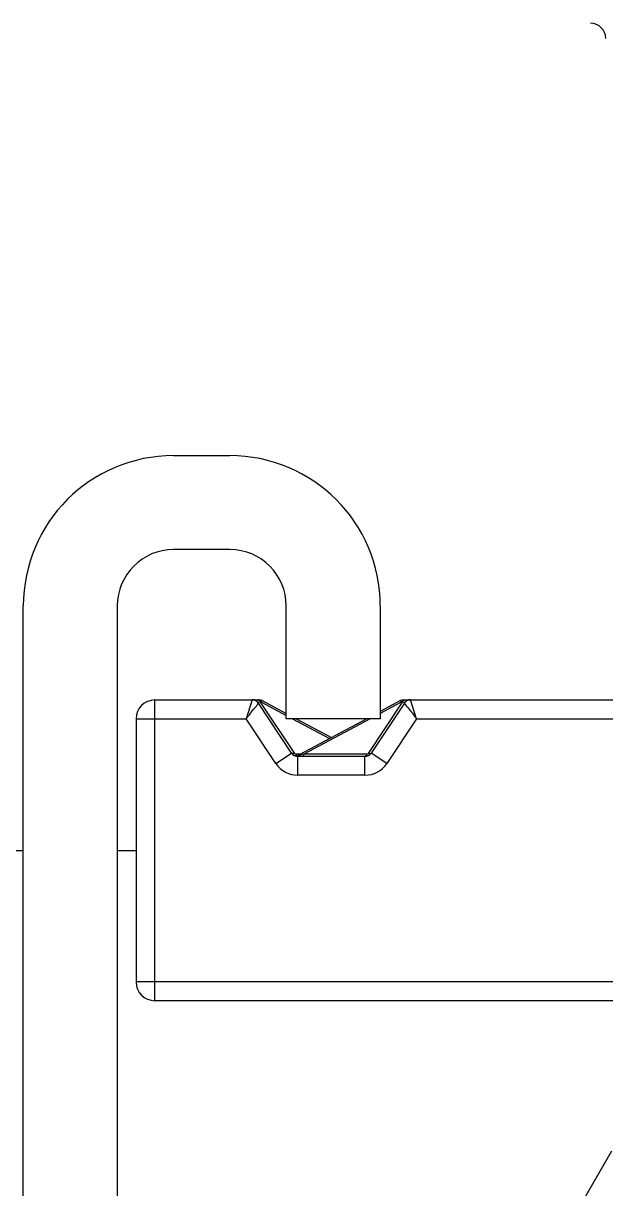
# Model space of a CAD drawing. Header units: inches. Extents: x -1293886 to -986005, y -15154 to 203628.
# Drawn here: x -1246959.6 to -1246884.6, y 86815.3 to 86965.4 of the extents above; entities that cross this region are included whole.
import ezdxf

# ---------------------------------------------------------------- set-up
doc = ezdxf.new("R2010")
doc.units = ezdxf.units.IN
doc.header["$LTSCALE"] = 100
doc.header["$MEASUREMENT"] = 0
doc.layers.add('W_DIM', color=4, linetype='Continuous')

# ---------------------------------------------------------------- blocks, each defined once
blk = doc.blocks.new('1111')
at = {"layer": 'W_DIM', "color": 7}
for p, q in [((-2286425.88, 1711410.44), (-2286418.62, 1711410.44)), ((-2286418.62, 1711398.34), (-2286425.88, 1711398.34)), ((-2286445.24, 1711231.33), (-2286445.24, 1711391.08)), ((-2286433.14, 1711391.08), (-2286433.14, 1711231.33)), ((-2286411.36, 1711376.55), (-2286411.36, 1711391.08)), ((-2286399.25, 1711391.08), (-2286399.25, 1711376.55)), ((-2286428.3, 1711340.25), (-2286428.3, 1711378.97)), ((-2286428.3, 1711378.97), (-2286415.75, 1711378.97)), ((-2286415.75, 1711378.97), (-2286416.52, 1711376.55)), ((-2286415.73, 1711378.97), (-2286414.79, 1711378.97)), ((-2286415.43, 1711378.97), (-2286415.7, 1711378.97)), ((-2286414.96, 1711378.97), (-2286415.01, 1711378.97)), ((-2286410.68, 1711372.14), (-2286414.94, 1711378.54)), ((-2286414.72, 1711378.7), (-2286410.31, 1711372.09)), ((-2286414.72, 1711378.7), (-2286414.55, 1711378.7)), ((-2286414.6, 1711378.82), (-2286414.56, 1711378.72)), ((-2286414.55, 1711378.7), (-2286414.45, 1711378.89)), ((-2286414.55, 1711378.7), (-2286411.36, 1711376.99)), ((-2286414.45, 1711378.89), (-2286411.36, 1711377.23)), ((-2286400.78, 1711372.09), (-2286396.38, 1711378.7)), ((-2286396.15, 1711378.54), (-2286400.42, 1711372.14)), ((-2286396.65, 1711378.89), (-2286399.25, 1711377.49)), ((-2286396.55, 1711378.7), (-2286399.25, 1711377.25)), ((-2286396.65, 1711378.89), (-2286396.55, 1711378.7)), ((-2286396.55, 1711378.7), (-2286396.38, 1711378.7)), ((-2286396.49, 1711378.82), (-2286396.54, 1711378.72)), ((-2286396.3, 1711378.97), (-2286395.36, 1711378.97)), ((-2286395.37, 1711378.97), (-2286395.62, 1711378.97)), ((-2286395.35, 1711378.97), (-2286295.89, 1711378.97)), ((-2286394.57, 1711376.55), (-2286395.35, 1711378.97)), ((-2286430.72, 1711376.55), (-2286430.72, 1711342.67)), ((-2286430.72, 1711376.55), (-2286416.52, 1711376.55)), ((-2286412.69, 1711370.8), (-2286416.52, 1711376.55)), ((-2286399.25, 1711376.55), (-2286411.36, 1711376.55)), ((-2286410.54, 1711376.55), (-2286405.77, 1711374)), ((-2286410.09, 1711376.55), (-2286405.55, 1711374.12)), ((-2286401, 1711376.55), (-2286409.71, 1711371.89)), ((-2286400.55, 1711376.55), (-2286409.08, 1711371.99)), ((-2286394.57, 1711376.55), (-2286398.41, 1711370.8)), ((-2286394.57, 1711376.55), (-2286297.44, 1711376.55)), ((-2286412.69, 1711370.8), (-2286410.68, 1711372.14)), ((-2286409.53, 1711371.99), (-2286410.11, 1711371.99)), ((-2286409.49, 1711371.89), (-2286409.57, 1711371.87)), ((-2286409.3, 1711371.93), (-2286409.49, 1711371.89)), ((-2286409.08, 1711371.99), (-2286409.3, 1711371.93)), ((-2286400.98, 1711371.99), (-2286409.08, 1711371.99)), ((-2286398.41, 1711370.8), (-2286400.42, 1711372.14)), ((-2286409.87, 1711369.29), (-2286409.87, 1711371.71)), ((-2286401.23, 1711371.71), (-2286409.87, 1711371.71)), ((-2286401.23, 1711369.29), (-2286401.23, 1711371.71)), ((-2286401.23, 1711369.29), (-2286409.87, 1711369.29)), ((-2286687.29, 1711359.61), (-2286445.24, 1711359.61)), ((-2286433.14, 1711359.61), (-2286430.72, 1711359.61)), ((-2286287.91, 1711342.67), (-2286430.72, 1711342.67)), ((-2286263.71, 1711340.25), (-2286428.3, 1711340.25)), ((-2286369.47, 1711320.88), (-2286399.37, 1711269.08))]:
    blk.add_line(p, q, dxfattribs=at)
for centre, radius, start, end in [((-2286372.15, 1711464.17), 1.94, 0, 90), ((-2286425.88, 1711391.08), 19.36, 90, 180), ((-2286418.62, 1711391.08), 19.36, 0, 90), ((-2286425.88, 1711391.08), 7.26, 90, 180), ((-2286418.62, 1711391.08), 7.26, 0, 90), ((-2286428.3, 1711376.55), 2.42, 90, 180), ((-2286415.75, 1711378.01), 0.968, 33.6901, 90), ((-2286414.79, 1711378.25), 0.726, 61.8161, 90), ((-2286415.08, 1711378.56), 0.541, 28.7138, 31.9), ((-2286415.42, 1711378.4), 0.916, 18.7744, 20.2094), ((-2286396.3, 1711378.25), 0.726, 90, 118.1839), ((-2286395.68, 1711378.4), 0.917, 159.7941, 161.2334), ((-2286396.02, 1711378.56), 0.541, 148.1081, 151.2843), ((-2286395.35, 1711378.01), 0.968, 90, 146.3099), ((-2286409.87, 1711372.68), 0.968, 213.6901, 270), ((-2286410.06, 1711372.53), 0.726, 219.7533, 298.1839), ((-2286401.23, 1711372.68), 0.968, 270, 326.3099), ((-2286401.04, 1711372.53), 0.726, 274.2749, 313.9112), ((-2286409.87, 1711372.68), 3.39, 213.6901, 270), ((-2286401.23, 1711372.68), 3.39, 270, 326.3099), ((-2286428.3, 1711342.67), 2.42, 180, 270)]:
    blk.add_arc(centre, radius, start, end, dxfattribs=at)
for points, knots in [([(-2286416.52, 1711376.55), (-2286416.16, 1711377.02), (-2286415.65, 1711377.69), (-2286415.08, 1711378.33), (-2286414.94, 1711378.54)], [0, 0, 0, 0, 0.698346, 1, 1, 1, 1]), ([(-2286414.94, 1711378.54), (-2286414.97, 1711378.58), (-2286415, 1711378.75), (-2286414.8, 1711378.72), (-2286414.72, 1711378.7)], [0, 0, 0, 0, 0.346904, 1, 1, 1, 1]), ([(-2286414.87, 1711378.94), (-2286414.88, 1711378.95), (-2286414.91, 1711378.97), (-2286414.95, 1711378.97), (-2286414.96, 1711378.97)], [0, 0, 0, 0, 0.519543, 1, 1, 1, 1]), ([(-2286414.72, 1711378.7), (-2286414.73, 1711378.73), (-2286414.76, 1711378.81), (-2286414.82, 1711378.9), (-2286414.87, 1711378.94)], [0, 0, 0, 0, 0.29815, 1, 1, 1, 1]), ([(-2286396.38, 1711378.7), (-2286396.37, 1711378.73), (-2286396.33, 1711378.81), (-2286396.28, 1711378.9), (-2286396.23, 1711378.94)], [0, 0, 0, 0, 0.298151, 1, 1, 1, 1]), ([(-2286396.38, 1711378.7), (-2286396.3, 1711378.72), (-2286396.09, 1711378.75), (-2286396.13, 1711378.58), (-2286396.15, 1711378.54)], [0, 0, 0, 0, 0.652586, 1, 1, 1, 1]), ([(-2286396.23, 1711378.94), (-2286396.21, 1711378.95), (-2286396.18, 1711378.97), (-2286396.15, 1711378.97), (-2286396.13, 1711378.97)], [0, 0, 0, 0, 0.519447, 1, 1, 1, 1]), ([(-2286396.15, 1711378.54), (-2286396.01, 1711378.33), (-2286395.44, 1711377.69), (-2286394.94, 1711377.02), (-2286394.57, 1711376.55)], [0, 0, 0, 0, 0.301655, 1, 1, 1, 1]), ([(-2286410.6, 1711372.09), (-2286410.62, 1711372.09), (-2286410.64, 1711372.11), (-2286410.67, 1711372.13), (-2286410.68, 1711372.14)], [0, 0, 0, 0, 0.522211, 1, 1, 1, 1]), ([(-2286410.31, 1711372.09), (-2286410.34, 1711372.09), (-2286410.43, 1711372.07), (-2286410.54, 1711372.06), (-2286410.6, 1711372.09)], [0, 0, 0, 0, 0.298572, 1, 1, 1, 1]), ([(-2286409.08, 1711371.99), (-2286409.09, 1711371.95), (-2286409.13, 1711371.83), (-2286409.24, 1711371.71), (-2286409.32, 1711371.71)], [0, 0, 0, 0, 0.333363, 1, 1, 1, 1]), ([(-2286400.98, 1711371.99), (-2286401, 1711371.95), (-2286401.04, 1711371.83), (-2286401.14, 1711371.71), (-2286401.23, 1711371.71)], [0, 0, 0, 0, 0.333363, 1, 1, 1, 1]), ([(-2286400.78, 1711372.09), (-2286400.74, 1711372.08), (-2286400.62, 1711372.06), (-2286400.47, 1711372.07), (-2286400.42, 1711372.14)], [0, 0, 0, 0, 0.33351, 1, 1, 1, 1])]:
    blk.add_open_spline(points, degree=3, knots=knots, dxfattribs=at)
for points in [[(-2286414.79, 1711378.97), (-2286414.72, 1711378.97), (-2286414.65, 1711378.91), (-2286414.62, 1711378.85)], [(-2286396.3, 1711378.97), (-2286396.38, 1711378.97), (-2286396.44, 1711378.91), (-2286396.48, 1711378.85)], [(-2286410.11, 1711371.99), (-2286410.19, 1711371.99), (-2286410.27, 1711372.03), (-2286410.31, 1711372.09)], [(-2286410.11, 1711371.99), (-2286410.09, 1711371.92), (-2286410.06, 1711371.86), (-2286410.02, 1711371.81)], [(-2286409.57, 1711371.87), (-2286409.62, 1711371.81), (-2286409.69, 1711371.76), (-2286409.76, 1711371.73)], [(-2286409.57, 1711371.87), (-2286409.61, 1711371.85), (-2286409.67, 1711371.86), (-2286409.71, 1711371.89)], [(-2286400.78, 1711372.09), (-2286400.82, 1711372.03), (-2286400.91, 1711371.99), (-2286400.98, 1711371.99)]]:
    blk.add_open_spline(points, degree=3, dxfattribs=at)

msp = doc.modelspace()

# ---------------------------------------------------------------- block references
at = {"layer": 'W_DIM'}
msp.add_blockref('1111', (1039485.65, -1624500.72), dxfattribs=at)

doc.saveas('drawing.dxf')
